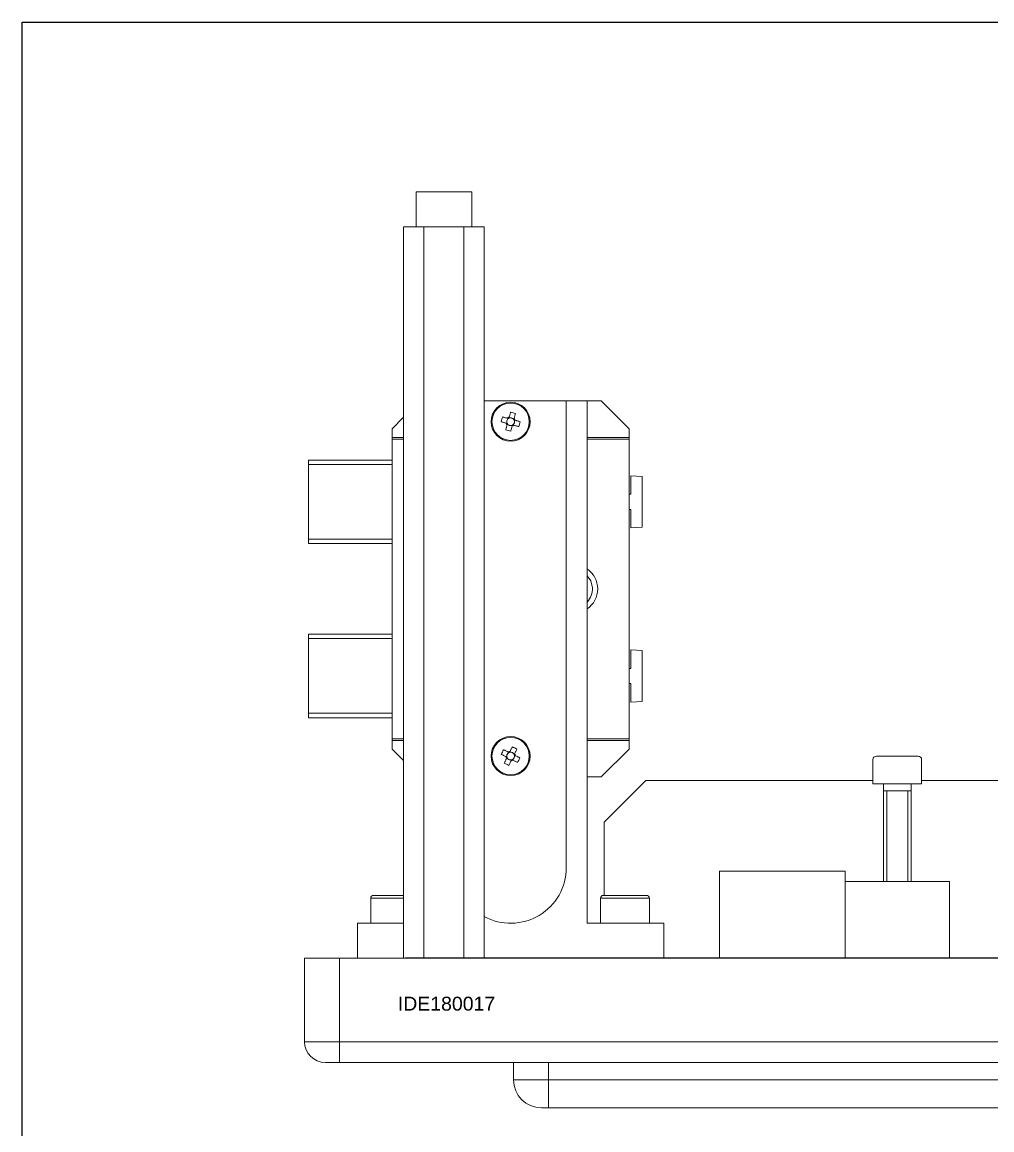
# Model space of a CAD drawing. Extents: x -2364 to 9601, y -871 to 1549.
# Drawn here: x 7752.5 to 7891.7, y -489.5 to -330.5 of the extents above; entities that cross this region are included whole.
import ezdxf

# ---------------------------------------------------------------- set-up
doc = ezdxf.new("R2010")
doc.units = 0
doc.layers.get('0').update_dxf_attribs({"linetype": 'CONTINUOUS'})

msp = doc.modelspace()

# ---------------------------------------------------------------- linework, layer by layer
at = {"color": 7, "linetype": 'Continuous', "lineweight": 13}
for p, q in [((7809.06718, -354.84182), (7811.06718, -354.84182)), ((7809.06718, -354.84182), (7809.06718, -359.84182)), ((7811.06718, -354.84182), (7817.06718, -354.84182)), ((7817.06718, -359.84182), (7817.06718, -354.84182)), ((7807.29367, -359.84182), (7807.29367, -464.84181)), ((7807.29367, -359.84182), (7810.18043, -359.84182)), ((7810.18043, -359.84182), (7810.18043, -464.84181)), ((7810.18043, -359.84182), (7815.95393, -359.84182)), ((7815.95393, -359.84182), (7815.95393, -464.84181)), ((7815.95393, -359.84182), (7818.84068, -359.84182)), ((7818.84068, -359.84182), (7818.84068, -464.84181)), ((7830.64717, -384.84182), (7818.84068, -384.84182)), ((7830.64717, -384.84182), (7830.64717, -451.84182)), ((7830.64717, -384.84182), (7833.64718, -384.84182)), ((7833.64718, -384.84182), (7833.64718, -459.84181)), ((7835.64717, -384.84182), (7833.64718, -384.84182)), ((7839.64717, -388.84182), (7835.64717, -384.84182)), ((7807.29367, -387.19532), (7805.64718, -388.84182)), ((7822.09195, -387.87133), (7822.04042, -388.05859)), ((7822.23678, -387.34511), (7822.18525, -387.53237)), ((7822.61767, -387.2866), (7822.4304, -387.23506)), ((7823.14387, -387.43141), (7822.95662, -387.37989)), ((7823.20239, -387.8123), (7823.25393, -387.62504)), ((7805.64718, -388.84182), (7805.64718, -390.09182)), ((7822.15047, -388.25221), (7822.33773, -388.30374)), ((7822.67669, -388.39703), (7822.86395, -388.44857)), ((7823.05758, -388.33852), (7823.10911, -388.15126)), ((7839.64717, -390.09182), (7839.64717, -388.84182)), ((7805.64718, -390.09182), (7805.64718, -390.34181)), ((7807.29367, -390.09182), (7805.64718, -390.09182)), ((7805.64718, -390.34181), (7805.64718, -433.34181)), ((7807.29367, -390.34181), (7805.64718, -390.34181)), ((7839.64717, -390.09182), (7833.64718, -390.09182)), ((7839.64717, -390.34181), (7833.64718, -390.34181)), ((7839.64717, -390.34181), (7839.64717, -390.09182)), ((7839.64717, -433.34181), (7839.64717, -390.34181)), ((7793.64717, -393.98182), (7793.64717, -393.34181)), ((7793.64717, -393.34181), (7795.56717, -393.34181)), ((7793.64717, -393.98182), (7793.64717, -393.34181)), ((7793.64717, -393.34181), (7805.64718, -393.34181)), ((7793.64717, -404.70182), (7793.64717, -393.98182)), ((7793.64717, -404.70182), (7793.64717, -393.98182)), ((7805.64718, -393.98182), (7793.64717, -393.98182)), ((7839.88617, -395.59619), (7839.88617, -398.26232)), ((7841.54718, -395.68325), (7839.88617, -395.59619)), ((7841.54718, -395.68325), (7841.54718, -403.00039)), ((7839.88617, -398.26232), (7839.64717, -398.26232)), ((7839.64717, -400.42132), (7839.88617, -400.42132)), ((7839.88617, -400.42132), (7839.88617, -403.08744)), ((7839.88617, -403.08744), (7841.54718, -403.00039)), ((7793.64717, -405.34181), (7793.64717, -404.70182)), ((7793.64717, -405.34181), (7793.64717, -404.70182)), ((7793.64717, -404.70182), (7805.64718, -404.70182)), ((7795.56717, -405.34181), (7793.64717, -405.34181)), ((7805.64718, -405.34181), (7793.64717, -405.34181)), ((7793.64717, -418.98181), (7793.64717, -418.34181)), ((7793.64717, -418.34181), (7795.56717, -418.34181)), ((7793.64717, -418.98181), (7793.64717, -418.34181)), ((7793.64717, -418.34181), (7805.64718, -418.34181)), ((7793.64717, -429.70181), (7793.64717, -418.98181)), ((7793.64717, -429.70181), (7793.64717, -418.98181)), ((7805.64718, -418.98181), (7793.64717, -418.98181)), ((7839.88617, -420.5962), (7839.88617, -423.26231)), ((7841.54718, -420.68324), (7839.88617, -420.5962)), ((7841.54718, -420.68324), (7841.54718, -428.00039)), ((7839.88617, -423.26231), (7839.64717, -423.26231)), ((7839.64717, -425.42131), (7839.88617, -425.42131)), ((7839.88617, -425.42131), (7839.88617, -428.08744)), ((7839.88617, -428.08744), (7841.54718, -428.00039)), ((7793.64717, -430.34182), (7793.64717, -429.70181)), ((7793.64717, -430.34182), (7793.64717, -429.70181)), ((7793.64717, -429.70181), (7805.64718, -429.70181)), ((7795.56717, -430.34182), (7793.64717, -430.34182)), ((7805.64718, -430.34182), (7793.64717, -430.34182)), ((7805.64718, -433.34181), (7805.64718, -433.59181)), ((7805.64718, -433.34181), (7807.29367, -433.34181)), ((7805.64718, -433.59181), (7805.64718, -434.84182)), ((7805.64718, -433.59181), (7807.29367, -433.59181)), ((7833.64718, -433.34181), (7839.64717, -433.34181)), ((7833.64718, -433.59181), (7839.64717, -433.59181)), ((7839.64717, -433.59181), (7839.64717, -433.34181)), ((7839.64717, -434.84182), (7839.64717, -433.59181)), ((7805.64718, -434.84182), (7807.29367, -436.48831)), ((7822.33985, -435.27552), (7822.2533, -435.44939)), ((7822.72488, -435.29127), (7822.55101, -435.20472)), ((7823.21347, -435.5345), (7823.03961, -435.44794)), ((7835.64717, -438.84181), (7839.64717, -434.84182)), ((7822.09663, -435.7641), (7822.01007, -435.93797)), ((7822.08088, -436.14913), (7822.25475, -436.23569)), ((7822.56946, -436.39236), (7822.74333, -436.47891)), ((7822.95449, -436.40811), (7823.04105, -436.23425)), ((7823.19772, -435.91953), (7823.28427, -435.74566)), ((7833.64718, -438.84181), (7835.64717, -438.84181)), ((7802.56717, -456.24181), (7802.56717, -459.84181)), ((7802.96718, -455.84181), (7807.29367, -455.84181)), ((7835.56718, -456.24181), (7835.56718, -459.84181)), ((7835.96717, -455.84181), (7842.16717, -455.84181)), ((7842.56718, -459.84181), (7842.56718, -456.24181)), ((7800.64717, -459.84181), (7807.29367, -459.84181)), ((7800.64717, -464.84181), (7800.64717, -459.84181)), ((7844.64717, -459.84181), (7833.64718, -459.84181)), ((7844.64717, -464.84181), (7844.64717, -459.84181)), ((7793.06717, -476.84181), (7793.06717, -464.84181)), ((7793.06717, -464.84181), (7798.06717, -464.84181)), ((7798.06717, -464.84181), (8143.06717, -464.84181)), ((7798.06717, -464.84181), (7798.06717, -476.84181)), ((7800.64717, -464.84181), (7800.64717, -464.79181)), ((7807.29367, -464.79181), (7807.29367, -464.84181)), ((7807.56718, -464.84181), (7807.56718, -464.79181)), ((7793.06717, -476.84181), (7798.06717, -476.84181)), ((7798.06717, -476.84181), (8258.06718, -476.84181)), ((7798.06717, -479.84182), (7798.06717, -476.84181)), ((7798.06717, -479.84182), (7796.06718, -479.84182)), ((8258.06718, -479.84182), (7798.06717, -479.84182)), ((7823.06717, -482.34181), (7823.06717, -479.84182)), ((7828.06717, -482.34181), (7823.06717, -482.34181)), ((7828.06717, -482.34181), (8228.06717, -482.34181)), ((7828.06717, -482.34181), (7828.06717, -486.34182)), ((7827.06717, -486.34182), (7828.06717, -486.34182)), ((8228.06717, -486.34182), (7828.06717, -486.34182))]:
    msp.add_line(p, q, dxfattribs=at)
at = {"color": 8, "linetype": 'Continuous', "lineweight": 13}
for p, q in [((7795.56717, -393.98182), (7793.64717, -393.98182)), ((7793.64717, -404.70182), (7795.56717, -404.70182)), ((7795.56717, -418.98181), (7793.64717, -418.98181)), ((7793.64717, -429.70181), (7795.56717, -429.70181)), ((7807.29367, -456.24181), (7802.56717, -456.24181)), ((7842.56718, -456.24181), (7835.56718, -456.24181)), ((7807.56718, -464.79181), (8158.06717, -464.79181)), ((7828.06717, -479.84182), (7828.06717, -482.34181))]:
    msp.add_line(p, q, dxfattribs=at)
at = {"lineweight": 13}
for p, q in [((7874.65795, -439.84181), (7874.65795, -436.34181)), ((7875.15795, -435.84181), (7881.15795, -435.84181)), ((7881.65795, -436.34181), (7881.65795, -439.84181)), ((7842.06717, -439.34182), (7836.06717, -445.34182)), ((7842.06717, -439.34182), (7874.65795, -439.34182)), ((7881.65795, -439.84181), (7874.65795, -439.84181)), ((7876.15795, -453.84181), (7876.15795, -439.84181)), ((7880.15795, -453.84181), (7880.15795, -439.84181)), ((7881.65795, -439.34182), (7894.56717, -439.34182)), ((7880.15795, -440.84181), (7876.15795, -440.84181)), ((7876.65795, -453.84181), (7876.65795, -440.84181)), ((7879.65795, -453.84181), (7879.65795, -440.84181)), ((7836.06717, -445.34182), (7836.06717, -455.84181)), ((7870.65795, -452.34181), (7852.65795, -452.34181)), ((7852.65795, -452.34181), (7852.65795, -464.84181)), ((7870.65795, -452.34181), (7870.65795, -453.84181)), ((7870.65795, -453.84181), (7885.65795, -453.84181)), ((7870.65795, -464.84181), (7870.65795, -453.84181)), ((7885.65795, -453.84181), (7885.65795, -464.84181)), ((7885.65795, -464.84181), (7885.65795, -456.84181))]:
    msp.add_line(p, q, dxfattribs=at)
msp.add_lwpolyline([(7752.52797, -330.47519), (8312.9335, -330.47519), (8312.9335, -646.39435), (7752.52797, -646.39435)], close=True)
at = {"color": 7, "linetype": 'Continuous', "lineweight": 13}
for points in [[(7821.28949, -387.85193), (7821.37762, -387.87618), (7821.46616, -387.90055), (7821.55509, -387.92502), (7821.6444, -387.9496), (7821.73401, -387.97426), (7821.82391, -387.999), (7821.91408, -388.02382), (7822.00448, -388.0487)], [(7822.20084, -387.33522), (7822.11044, -387.31034), (7822.02026, -387.28553), (7821.93036, -387.26078), (7821.84075, -387.23612), (7821.75145, -387.21155), (7821.66252, -387.18707), (7821.57397, -387.1627), (7821.48585, -387.13845)], [(7822.18524, -387.53237), (7822.13841, -387.60906), (7822.10662, -387.69305), (7822.09096, -387.78147), (7822.09196, -387.87133)], [(7822.34521, -387.37495), (7822.3414, -387.37391), (7822.33759, -387.37286), (7822.33379, -387.37181), (7822.32999, -387.37076), (7822.3262, -387.36972), (7822.32242, -387.36868), (7822.31866, -387.36765), (7822.31491, -387.36661), (7822.31117, -387.36559), (7822.30745, -387.36456), (7822.30374, -387.36354), (7822.30004, -387.36252), (7822.29636, -387.36151), (7822.29269, -387.3605), (7822.28903, -387.35949), (7822.28539, -387.35849), (7822.28176, -387.35749), (7822.27813, -387.35649), (7822.27452, -387.3555), (7822.27093, -387.35451), (7822.26734, -387.35352), (7822.26376, -387.35254), (7822.26019, -387.35156), (7822.25664, -387.35058), (7822.25309, -387.3496), (7822.24955, -387.34863), (7822.24602, -387.34766), (7822.2425, -387.34669), (7822.23899, -387.34572), (7822.23549, -387.34476), (7822.23199, -387.34379), (7822.2285, -387.34284), (7822.22502, -387.34188), (7822.22155, -387.34092), (7822.21809, -387.33997), (7822.21463, -387.33902), (7822.21117, -387.33807), (7822.20773, -387.33712), (7822.20428, -387.33617), (7822.20084, -387.33522)], [(7822.4403, -387.19912), (7822.43935, -387.20257), (7822.4384, -387.20601), (7822.43745, -387.20947), (7822.43649, -387.21292), (7822.43554, -387.21638), (7822.43459, -387.21985), (7822.43363, -387.22332), (7822.43267, -387.2268), (7822.43171, -387.23029), (7822.43075, -387.23378), (7822.42979, -387.23729), (7822.42882, -387.2408), (7822.42785, -387.24432), (7822.42688, -387.24785), (7822.42591, -387.25138), (7822.42493, -387.25493), (7822.42395, -387.25849), (7822.42297, -387.26206), (7822.42199, -387.26563), (7822.421, -387.26922), (7822.42001, -387.27282), (7822.41902, -387.27643), (7822.41802, -387.28005), (7822.41702, -387.28368), (7822.41602, -387.28732), (7822.41502, -387.29098), (7822.41401, -387.29465), (7822.41299, -387.29833), (7822.41198, -387.30203), (7822.41096, -387.30573), (7822.40993, -387.30946), (7822.4089, -387.31319), (7822.40787, -387.31694), (7822.40683, -387.32071), (7822.40579, -387.32448), (7822.40475, -387.32827), (7822.4037, -387.33207), (7822.40266, -387.33588), (7822.40161, -387.33969), (7822.40056, -387.3435)], [(7822.63707, -386.48413), (7822.61281, -386.57226), (7822.58844, -386.6608), (7822.56396, -386.74974), (7822.53939, -386.83903), (7822.51473, -386.92865), (7822.48999, -387.01856), (7822.46517, -387.10872), (7822.4403, -387.19912)], [(7822.95662, -387.37988), (7822.87993, -387.33305), (7822.79594, -387.30126), (7822.70751, -387.2856), (7822.61766, -387.2866)], [(7823.10911, -388.15126), (7823.15594, -388.07457), (7823.18773, -387.99058), (7823.20339, -387.90216), (7823.20239, -387.8123)], [(7823.11404, -387.53986), (7823.11509, -387.53604), (7823.11613, -387.53223), (7823.11718, -387.52843), (7823.11822, -387.52463), (7823.11926, -387.52084), (7823.1203, -387.51706), (7823.12134, -387.51329), (7823.12237, -387.50954), (7823.1234, -387.50581), (7823.12442, -387.50208), (7823.12544, -387.49838), (7823.12646, -387.49468), (7823.12747, -387.491), (7823.12848, -387.48733), (7823.12949, -387.48367), (7823.1305, -387.48003), (7823.1315, -387.4764), (7823.13249, -387.47278), (7823.13349, -387.46917), (7823.13448, -387.46557), (7823.13547, -387.46198), (7823.13645, -387.4584), (7823.13744, -387.45484), (7823.13842, -387.45128), (7823.13939, -387.44773), (7823.14037, -387.4442), (7823.14134, -387.44067), (7823.14231, -387.43715), (7823.14327, -387.43364), (7823.14424, -387.43013), (7823.1452, -387.42664), (7823.14616, -387.42315), (7823.14712, -387.41967), (7823.14807, -387.4162), (7823.14902, -387.41273), (7823.14998, -387.40927), (7823.15092, -387.40582), (7823.15187, -387.40237), (7823.15282, -387.39892), (7823.15376, -387.39547)], [(7823.28987, -387.63493), (7823.28642, -387.63399), (7823.28297, -387.63304), (7823.27952, -387.63209), (7823.27607, -387.63114), (7823.2726, -387.63019), (7823.26914, -387.62923), (7823.26566, -387.62828), (7823.26218, -387.62732), (7823.25869, -387.62636), (7823.2552, -387.6254), (7823.25169, -387.62443), (7823.24818, -387.62347), (7823.24466, -387.6225), (7823.24113, -387.62153), (7823.2376, -387.62055), (7823.23405, -387.61958), (7823.23049, -387.6186), (7823.22693, -387.61762), (7823.22335, -387.61663), (7823.21976, -387.61565), (7823.21617, -387.61465), (7823.21256, -387.61366), (7823.20894, -387.61266), (7823.20531, -387.61166), (7823.20166, -387.61066), (7823.19801, -387.60966), (7823.19434, -387.60865), (7823.19066, -387.60763), (7823.18696, -387.60661), (7823.18326, -387.60559), (7823.17954, -387.60457), (7823.1758, -387.60354), (7823.17205, -387.60251), (7823.16829, -387.60147), (7823.16451, -387.60043), (7823.16072, -387.59939), (7823.15692, -387.59835), (7823.15312, -387.5973), (7823.14931, -387.59625), (7823.14549, -387.5952)], [(7823.15376, -387.39547), (7823.17865, -387.30508), (7823.20346, -387.21491), (7823.22821, -387.125), (7823.25287, -387.03539), (7823.27744, -386.94609), (7823.30191, -386.85716), (7823.32629, -386.76861), (7823.35053, -386.68049)], [(7824.00486, -387.8317), (7823.91673, -387.80745), (7823.82819, -387.78308), (7823.73925, -387.75861), (7823.64996, -387.73404), (7823.56034, -387.70937), (7823.47043, -387.68463), (7823.38026, -387.65981), (7823.28987, -387.63493)], [(7822.14057, -388.28815), (7822.1157, -388.37855), (7822.09089, -388.46872), (7822.06614, -388.55863), (7822.04148, -388.64824), (7822.01691, -388.73754), (7821.99243, -388.82647), (7821.96806, -388.91502), (7821.9438, -389.00314)], [(7822.00448, -388.0487), (7822.00793, -388.04964), (7822.01137, -388.05059), (7822.01482, -388.05154), (7822.01828, -388.05249), (7822.02173, -388.05344), (7822.0252, -388.0544), (7822.02867, -388.05535), (7822.03215, -388.05631), (7822.03564, -388.05727), (7822.03913, -388.05823), (7822.04264, -388.0592), (7822.04615, -388.06016), (7822.04967, -388.06113), (7822.0532, -388.0621), (7822.05674, -388.06308), (7822.06028, -388.06405), (7822.06384, -388.06503), (7822.06741, -388.06601), (7822.07098, -388.067), (7822.07457, -388.06799), (7822.07817, -388.06898), (7822.08178, -388.06997), (7822.0854, -388.07097), (7822.08904, -388.07197), (7822.09268, -388.07297), (7822.09634, -388.07398), (7822.10001, -388.07499), (7822.10369, -388.076), (7822.10739, -388.07702), (7822.11109, -388.07804), (7822.11482, -388.07906), (7822.11855, -388.08009), (7822.1223, -388.08112), (7822.12607, -388.08216), (7822.12985, -388.0832), (7822.13363, -388.08424), (7822.13743, -388.08528), (7822.14124, -388.08633), (7822.14505, -388.08738), (7822.14886, -388.08843)], [(7822.18032, -388.14377), (7822.17927, -388.14759), (7822.17822, -388.1514), (7822.17717, -388.1552), (7822.17612, -388.159), (7822.17508, -388.16279), (7822.17404, -388.16657), (7822.173, -388.17034), (7822.17197, -388.17409), (7822.17094, -388.17782), (7822.16991, -388.18155), (7822.16889, -388.18526), (7822.16788, -388.18895), (7822.16686, -388.19263), (7822.16585, -388.1963), (7822.16485, -388.19996), (7822.16385, -388.20361), (7822.16285, -388.20724), (7822.16185, -388.21086), (7822.16086, -388.21447), (7822.15987, -388.21807), (7822.15888, -388.22165), (7822.1579, -388.22523), (7822.15692, -388.2288), (7822.15594, -388.23235), (7822.15496, -388.2359), (7822.15399, -388.23944), (7822.15302, -388.24297), (7822.15205, -388.24649), (7822.15109, -388.25), (7822.15012, -388.2535), (7822.14916, -388.257), (7822.1482, -388.26048), (7822.14724, -388.26396), (7822.14629, -388.26743), (7822.14533, -388.2709), (7822.14438, -388.27436), (7822.14343, -388.27781), (7822.14247, -388.28126), (7822.14152, -388.28471), (7822.14057, -388.28815)], [(7822.33773, -388.30375), (7822.41442, -388.35058), (7822.49841, -388.38237), (7822.58683, -388.39803), (7822.67669, -388.39703)], [(7822.65729, -389.1995), (7822.68153, -389.11137), (7822.70591, -389.02282), (7822.73038, -388.93389), (7822.75495, -388.8446), (7822.77961, -388.75498), (7822.80436, -388.66507), (7822.82917, -388.57491), (7822.85406, -388.48451)], [(7822.85406, -388.48451), (7822.855, -388.48106), (7822.85595, -388.47762), (7822.8569, -388.47417), (7822.85785, -388.47071), (7822.8588, -388.46725), (7822.85975, -388.46378), (7822.8607, -388.46031), (7822.86166, -388.45683), (7822.86262, -388.45334), (7822.86358, -388.44985), (7822.86455, -388.44634), (7822.86551, -388.44283), (7822.86648, -388.43931), (7822.86745, -388.43578), (7822.86843, -388.43225), (7822.86941, -388.4287), (7822.87039, -388.42514), (7822.87137, -388.42158), (7822.87235, -388.418), (7822.87334, -388.41441), (7822.87433, -388.41081), (7822.87533, -388.4072), (7822.87633, -388.40358), (7822.87733, -388.39995), (7822.87833, -388.39631), (7822.87934, -388.39265), (7822.88035, -388.38898), (7822.88136, -388.3853), (7822.88238, -388.3816), (7822.8834, -388.3779), (7822.88442, -388.37417), (7822.88545, -388.37044), (7822.88648, -388.36669), (7822.88752, -388.36292), (7822.88856, -388.35915), (7822.8896, -388.35536), (7822.89064, -388.35156), (7822.89169, -388.34775), (7822.89274, -388.34394), (7822.89378, -388.34013)], [(7822.94913, -388.30868), (7822.95294, -388.30973), (7822.95675, -388.31077), (7822.96056, -388.31182), (7822.96436, -388.31287), (7822.96815, -388.31391), (7822.97193, -388.31495), (7822.9757, -388.31598), (7822.97945, -388.31702), (7822.98319, -388.31804), (7822.98691, -388.31907), (7822.99062, -388.32009), (7822.99431, -388.3211), (7822.99799, -388.32212), (7823.00166, -388.32313), (7823.00532, -388.32413), (7823.00896, -388.32513), (7823.01259, -388.32613), (7823.01621, -388.32713), (7823.01982, -388.32812), (7823.02342, -388.32911), (7823.02701, -388.3301), (7823.03058, -388.33108), (7823.03415, -388.33206), (7823.0377, -388.33304), (7823.04125, -388.33402), (7823.04479, -388.33499), (7823.04831, -388.33596), (7823.05183, -388.33693), (7823.05534, -388.3379), (7823.05885, -388.33886), (7823.06234, -388.33982), (7823.06583, -388.34078), (7823.06931, -388.34174), (7823.07278, -388.3427), (7823.07625, -388.34365), (7823.07971, -388.34461), (7823.08317, -388.34556), (7823.08662, -388.34651), (7823.09007, -388.34746), (7823.09352, -388.34841)], [(7823.09352, -388.34841), (7823.18391, -388.37329), (7823.27408, -388.3981), (7823.36399, -388.42284), (7823.45361, -388.44751), (7823.54289, -388.47208), (7823.63182, -388.49656), (7823.72038, -388.52093), (7823.80851, -388.54518)], [(7834.39261, -411.68331), (7834.14996, -410.70225), (7833.64718, -409.95436)], [(7821.31285, -435.59088), (7821.39467, -435.63162), (7821.47688, -435.67254), (7821.55946, -435.71365), (7821.64237, -435.75492), (7821.72558, -435.79634), (7821.80905, -435.8379), (7821.89277, -435.87958), (7821.97671, -435.92136)], [(7822.30648, -435.2589), (7822.22255, -435.21712), (7822.13883, -435.17545), (7822.05536, -435.13389), (7821.97215, -435.09247), (7821.88924, -435.05119), (7821.80665, -435.01009), (7821.72444, -434.96916), (7821.64262, -434.92843)], [(7822.2533, -435.44939), (7822.1926, -435.51565), (7822.14527, -435.59196), (7822.11291, -435.67573), (7822.09663, -435.7641)], [(7822.44054, -435.32564), (7822.437, -435.32388), (7822.43346, -435.32212), (7822.42992, -435.32036), (7822.4264, -435.3186), (7822.42288, -435.31685), (7822.41937, -435.3151), (7822.41588, -435.31336), (7822.41239, -435.31163), (7822.40893, -435.3099), (7822.40547, -435.30818), (7822.40203, -435.30647), (7822.3986, -435.30476), (7822.39518, -435.30306), (7822.39177, -435.30136), (7822.38838, -435.29967), (7822.38499, -435.29799), (7822.38162, -435.29631), (7822.37826, -435.29464), (7822.37491, -435.29297), (7822.37157, -435.2913), (7822.36823, -435.28965), (7822.36491, -435.28799), (7822.3616, -435.28634), (7822.3583, -435.2847), (7822.35501, -435.28306), (7822.35172, -435.28143), (7822.34844, -435.27979), (7822.34518, -435.27817), (7822.34192, -435.27654), (7822.33866, -435.27493), (7822.33542, -435.27331), (7822.33218, -435.2717), (7822.32895, -435.27009), (7822.32572, -435.26848), (7822.32251, -435.26688), (7822.31929, -435.26528), (7822.31609, -435.26369), (7822.31288, -435.26209), (7822.30968, -435.2605), (7822.30648, -435.2589)], [(7822.56763, -435.17135), (7822.56603, -435.17455), (7822.56444, -435.17775), (7822.56284, -435.18095), (7822.56125, -435.18416), (7822.55965, -435.18737), (7822.55805, -435.19059), (7822.55644, -435.19381), (7822.55483, -435.19705), (7822.55322, -435.20028), (7822.5516, -435.20353), (7822.54998, -435.20678), (7822.54836, -435.21004), (7822.54673, -435.21331), (7822.5451, -435.21659), (7822.54346, -435.21987), (7822.54182, -435.22317), (7822.54018, -435.22647), (7822.53853, -435.22978), (7822.53688, -435.2331), (7822.53522, -435.23643), (7822.53355, -435.23977), (7822.53189, -435.24312), (7822.53021, -435.24649), (7822.52853, -435.24986), (7822.52685, -435.25324), (7822.52516, -435.25664), (7822.52346, -435.26004), (7822.52176, -435.26346), (7822.52006, -435.26689), (7822.51834, -435.27034), (7822.51662, -435.27379), (7822.5149, -435.27726), (7822.51316, -435.28074), (7822.51143, -435.28424), (7822.50968, -435.28775), (7822.50793, -435.29126), (7822.50618, -435.29479), (7822.50442, -435.29832), (7822.50266, -435.30186), (7822.5009, -435.3054)], [(7822.89811, -434.50749), (7822.85738, -434.58931), (7822.81645, -434.67152), (7822.77533, -434.7541), (7822.73407, -434.83701), (7822.69265, -434.92021), (7822.65109, -435.00369), (7822.60941, -435.08741), (7822.56763, -435.17135)], [(7823.0396, -435.44794), (7822.97334, -435.38725), (7822.89703, -435.33991), (7822.81326, -435.30756), (7822.72488, -435.29127)], [(7823.16335, -435.63518), (7823.16511, -435.63164), (7823.16687, -435.6281), (7823.16863, -435.62457), (7823.17039, -435.62104), (7823.17214, -435.61752), (7823.17389, -435.61401), (7823.17563, -435.61052), (7823.17736, -435.60704), (7823.17909, -435.60357), (7823.18081, -435.60011), (7823.18252, -435.59667), (7823.18423, -435.59324), (7823.18593, -435.58982), (7823.18763, -435.58641), (7823.18932, -435.58302), (7823.191, -435.57963), (7823.19268, -435.57626), (7823.19435, -435.5729), (7823.19602, -435.56955), (7823.19769, -435.56621), (7823.19934, -435.56288), (7823.201, -435.55956), (7823.20265, -435.55624), (7823.20429, -435.55294), (7823.20593, -435.54965), (7823.20756, -435.54636), (7823.2092, -435.54309), (7823.21082, -435.53982), (7823.21245, -435.53656), (7823.21406, -435.53331), (7823.21568, -435.53006), (7823.21729, -435.52682), (7823.2189, -435.52359), (7823.22051, -435.52037), (7823.22211, -435.51715), (7823.22371, -435.51394), (7823.22531, -435.51073), (7823.2269, -435.50753), (7823.22849, -435.50432), (7823.23009, -435.50112)], [(7823.31765, -435.76227), (7823.31444, -435.76068), (7823.31124, -435.75908), (7823.30803, -435.75749), (7823.30482, -435.75589), (7823.30161, -435.75429), (7823.29839, -435.75269), (7823.29516, -435.75108), (7823.29193, -435.74948), (7823.28869, -435.74786), (7823.28544, -435.74625), (7823.28219, -435.74463), (7823.27893, -435.74301), (7823.27566, -435.74138), (7823.27238, -435.73975), (7823.2691, -435.73811), (7823.26581, -435.73647), (7823.2625, -435.73483), (7823.25919, -435.73318), (7823.25587, -435.73153), (7823.25254, -435.72987), (7823.2492, -435.72821), (7823.24585, -435.72654), (7823.24249, -435.72486), (7823.23912, -435.72318), (7823.23573, -435.7215), (7823.23234, -435.71981), (7823.22893, -435.71811), (7823.22552, -435.71641), (7823.22209, -435.71471), (7823.21864, -435.71299), (7823.21519, -435.71127), (7823.21172, -435.70954), (7823.20824, -435.70781), (7823.20475, -435.70607), (7823.20124, -435.70433), (7823.19772, -435.70257), (7823.19419, -435.70082), (7823.19066, -435.69906), (7823.18712, -435.6973), (7823.18358, -435.69554)], [(7823.23009, -435.50112), (7823.27187, -435.41719), (7823.31355, -435.33347), (7823.35509, -435.24999), (7823.39652, -435.16678), (7823.4378, -435.08388), (7823.47891, -435.0013), (7823.51983, -434.91909), (7823.56057, -434.83726)], [(7822.06427, -436.1825), (7822.02248, -436.26644), (7821.9808, -436.35016), (7821.93925, -436.43364), (7821.89782, -436.51685), (7821.85656, -436.59975), (7821.81545, -436.68233), (7821.77451, -436.76454), (7821.73379, -436.84637)], [(7821.97671, -435.92136), (7821.97991, -435.92295), (7821.98311, -435.92455), (7821.98631, -435.92614), (7821.98952, -435.92774), (7821.99273, -435.92934), (7821.99595, -435.93094), (7821.99917, -435.93254), (7822.0024, -435.93415), (7822.00564, -435.93577), (7822.00889, -435.93738), (7822.01214, -435.939), (7822.0154, -435.94062), (7822.01867, -435.94225), (7822.02194, -435.94388), (7822.02523, -435.94552), (7822.02852, -435.94716), (7822.03182, -435.9488), (7822.03514, -435.95045), (7822.03846, -435.9521), (7822.04179, -435.95376), (7822.04513, -435.95542), (7822.04848, -435.95709), (7822.05184, -435.95876), (7822.05521, -435.96044), (7822.0586, -435.96213), (7822.06199, -435.96382), (7822.0654, -435.96551), (7822.06882, -435.96722), (7822.07225, -435.96892), (7822.07569, -435.97064), (7822.07915, -435.97236), (7822.08262, -435.97408), (7822.0861, -435.97582), (7822.08959, -435.97756), (7822.0931, -435.9793), (7822.09662, -435.98106), (7822.10015, -435.98281), (7822.10368, -435.98457), (7822.10722, -435.98633), (7822.11076, -435.98809)], [(7822.13099, -436.04845), (7822.12923, -436.05199), (7822.12747, -436.05553), (7822.12572, -436.05906), (7822.12396, -436.06259), (7822.12221, -436.06611), (7822.12047, -436.06962), (7822.11873, -436.07311), (7822.117, -436.07659), (7822.11527, -436.08006), (7822.11355, -436.08352), (7822.11184, -436.08696), (7822.11013, -436.09039), (7822.10843, -436.09381), (7822.10673, -436.09722), (7822.10504, -436.10061), (7822.10336, -436.104), (7822.10168, -436.10737), (7822.10001, -436.11073), (7822.09834, -436.11408), (7822.09668, -436.11742), (7822.09502, -436.12075), (7822.09336, -436.12408), (7822.09171, -436.12739), (7822.09007, -436.13069), (7822.08843, -436.13398), (7822.08679, -436.13727), (7822.08516, -436.14054), (7822.08354, -436.14381), (7822.08191, -436.14707), (7822.08029, -436.15033), (7822.07868, -436.15357), (7822.07706, -436.15681), (7822.07545, -436.16004), (7822.07385, -436.16326), (7822.07225, -436.16648), (7822.07065, -436.16969), (7822.06905, -436.1729), (7822.06745, -436.1761), (7822.06586, -436.17931), (7822.06427, -436.1825)], [(7822.25474, -436.23569), (7822.32101, -436.29638), (7822.39732, -436.34372), (7822.48109, -436.37607), (7822.56946, -436.39236)], [(7822.39623, -437.17614), (7822.43697, -437.09432), (7822.47791, -437.01211), (7822.519, -436.92953), (7822.56028, -436.84663), (7822.60171, -436.76342), (7822.64327, -436.67994), (7822.68493, -436.59621), (7822.72671, -436.51228)], [(7822.72671, -436.51228), (7822.72831, -436.50908), (7822.7299, -436.50588), (7822.73149, -436.50268), (7822.73309, -436.49947), (7822.73469, -436.49626), (7822.73629, -436.49304), (7822.7379, -436.48981), (7822.73951, -436.48658), (7822.74112, -436.48335), (7822.74274, -436.4801), (7822.74435, -436.47685), (7822.74598, -436.47359), (7822.7476, -436.47032), (7822.74924, -436.46704), (7822.75087, -436.46376), (7822.75251, -436.46046), (7822.75415, -436.45716), (7822.7558, -436.45385), (7822.75746, -436.45053), (7822.75911, -436.4472), (7822.76078, -436.44386), (7822.76245, -436.44051), (7822.76412, -436.43714), (7822.7658, -436.43377), (7822.76748, -436.43039), (7822.76917, -436.42699), (7822.77087, -436.42359), (7822.77257, -436.42017), (7822.77428, -436.41674), (7822.77599, -436.41329), (7822.77771, -436.40984), (7822.77944, -436.40637), (7822.78117, -436.40289), (7822.78291, -436.39939), (7822.78466, -436.39588), (7822.78641, -436.39237), (7822.78817, -436.38884), (7822.78993, -436.38531), (7822.79169, -436.38177), (7822.79345, -436.37823)], [(7822.8538, -436.35799), (7822.85734, -436.35975), (7822.86088, -436.36151), (7822.86441, -436.36327), (7822.86794, -436.36503), (7822.87146, -436.36678), (7822.87497, -436.36853), (7822.87846, -436.37027), (7822.88194, -436.372), (7822.88541, -436.37373), (7822.88887, -436.37545), (7822.89231, -436.37716), (7822.89574, -436.37887), (7822.89916, -436.38057), (7822.90257, -436.38227), (7822.90597, -436.38396), (7822.90935, -436.38564), (7822.91272, -436.38732), (7822.91609, -436.38899), (7822.91944, -436.39066), (7822.92278, -436.39232), (7822.92611, -436.39398), (7822.92943, -436.39564), (7822.93275, -436.39728), (7822.93605, -436.39893), (7822.93934, -436.40057), (7822.94263, -436.4022), (7822.94591, -436.40383), (7822.94917, -436.40546), (7822.95244, -436.40708), (7822.95569, -436.4087), (7822.95893, -436.41032), (7822.96217, -436.41193), (7822.9654, -436.41354), (7822.96863, -436.41515), (7822.97185, -436.41675), (7822.97506, -436.41835), (7822.97827, -436.41994), (7822.98147, -436.42154), (7822.98467, -436.42313), (7822.98787, -436.42472)], [(7822.98787, -436.42472), (7823.07179, -436.46651), (7823.15552, -436.50818), (7823.239, -436.54974), (7823.32221, -436.59116), (7823.40512, -436.63244), (7823.48768, -436.67354), (7823.56991, -436.71447), (7823.65173, -436.7552)], [(7823.04105, -436.23424), (7823.10174, -436.16798), (7823.14907, -436.09167), (7823.18143, -436.0079), (7823.19772, -435.91952)], [(7823.98151, -436.09275), (7823.89967, -436.05201), (7823.81746, -436.01109), (7823.73489, -435.96998), (7823.65198, -435.92871), (7823.56878, -435.88729), (7823.4853, -435.84573), (7823.40157, -435.80405), (7823.31765, -435.76227)]]:
    msp.add_lwpolyline(points, dxfattribs=at)
for centre, radius in [((7822.64717, -387.84181), 2.8), ((7822.64717, -387.84181), 2.67442), ((7822.64717, -435.84181), 2.8), ((7822.64717, -435.84181), 2.67442)]:
    msp.add_circle(centre, radius, dxfattribs=at)
for centre, radius, start, end in [((7831.95481, -390.40333), 10.96625, 162.6792561, 166.5462984), ((7822.64717, -387.84181), 0.556, 146.182291, 183.042866), ((7822.64717, -387.84181), 0.556, 183.042866, 206.3307889), ((7822.64717, -387.84181), 0.556, 122.8943681, 146.182291), ((7822.64717, -387.84181), 0.67517, 107.8432064, 131.3819506), ((7822.64717, -387.84181), 0.556, 116.3307889, 122.8943681), ((7822.64717, -387.84181), 0.556, 93.042866, 116.3307889), ((7822.64717, -387.84181), 0.556, 56.182291, 93.042866), ((7820.08254, -397.16066), 10.97788, 72.681171, 76.5440773), ((7822.64717, -387.84181), 0.556, 32.8943681, 56.182291), ((7822.64717, -387.84181), 0.556, 326.182291, 3.042866), ((7822.64717, -387.84181), 0.556, 26.3307889, 32.8943681), ((7822.64717, -387.84181), 0.556, 3.042866, 26.3307889), ((7822.64717, -387.84181), 0.67517, 17.8432064, 41.3819506), ((7813.31628, -385.2739), 10.99037, 342.6834999, 346.5420545), ((7825.2124, -378.52058), 10.98034, 252.6818715, 256.5439891), ((7822.64717, -387.84181), 0.67517, 197.8432064, 221.3819506), ((7822.64717, -387.84181), 0.556, 206.3307889, 212.8943681), ((7822.64717, -387.84181), 0.556, 212.8943681, 236.182291), ((7822.64717, -387.84181), 0.556, 236.182291, 273.042866), ((7822.64717, -387.84181), 0.556, 273.042866, 296.3307889), ((7822.64717, -387.84181), 0.67517, 287.8432064, 311.3819506), ((7822.64717, -387.84181), 0.556, 296.3307889, 302.8943681), ((7822.64717, -387.84181), 0.556, 302.8943681, 326.182291), ((7831.64717, -411.84181), 3.5, 304.8499046, 55.1500954), ((7831.64717, -411.84181), 2.75, 316.6582418, 3.3042135), ((7831.29943, -440.149), 10.97763, 151.6038549, 155.4668848), ((7822.64717, -435.84181), 0.556, 135.1051178, 171.9656929), ((7822.64717, -435.84181), 0.556, 111.817195, 135.1051178), ((7822.64717, -435.84181), 0.67517, 96.7660333, 120.3047775), ((7822.64717, -435.84181), 0.556, 105.2536157, 111.817195), ((7822.64717, -435.84181), 0.556, 81.9656929, 105.2536157), ((7822.64717, -435.84181), 0.556, 45.1051178, 81.9656929), ((7818.33977, -444.49459), 10.97819, 61.6041331, 65.4669923), ((7822.64717, -435.84181), 0.556, 21.817195, 45.1051178), ((7822.64717, -435.84181), 0.556, 15.2536157, 21.817195), ((7822.64717, -435.84181), 0.556, 351.9656929, 15.2536157), ((7822.64717, -435.84181), 0.67517, 6.7660333, 30.3047775), ((7826.95377, -427.19083), 10.97623, 241.6034392, 245.466916), ((7822.64717, -435.84181), 0.67517, 186.7660333, 210.3047775), ((7822.64717, -435.84181), 0.556, 171.9656929, 195.2536157), ((7822.64717, -435.84181), 0.556, 195.2536157, 201.817195), ((7822.64717, -435.84181), 0.556, 201.817195, 225.1051178), ((7822.64717, -435.84181), 0.556, 225.1051178, 261.9656929), ((7822.64717, -435.84181), 0.556, 261.9656929, 285.2536157), ((7822.64717, -435.84181), 0.67517, 276.7660333, 300.3047775), ((7822.64717, -435.84181), 0.556, 285.2536157, 291.817195), ((7822.64717, -435.84181), 0.556, 291.817195, 315.1051178), ((7822.64717, -435.84181), 0.556, 315.1051178, 351.9656929), ((7813.98608, -431.53022), 10.9875, 331.6055906, 335.4651492), ((7822.64717, -451.84181), 8, 241.5877569, 0), ((7802.96717, -456.24181), 0.4, 90, 180), ((7835.96717, -456.24181), 0.4, 90, 180), ((7842.16717, -456.24181), 0.4, 0, 90), ((7796.06717, -476.84181), 3, 180, 270), ((7827.06717, -482.34181), 4, 180, 270)]:
    msp.add_arc(centre, radius, start, end, dxfattribs=at)
at = {"lineweight": 13}
for centre, start, end in [((7875.15795, -436.34181), 90, 180), ((7881.15795, -436.34181), 0, 90)]:
    msp.add_arc(centre, 0.5, start, end, dxfattribs=at)

# ---------------------------------------------------------------- texts
at = {"lineweight": 13, "insert": (7813.44958, -472.41256), "char_height": 2, "width": 20, "attachment_point": 8}
msp.add_mtext('{\\fArial|b0|i0|c0|p34;IDE180017}', dxfattribs=at)

doc.saveas('drawing.dxf')
